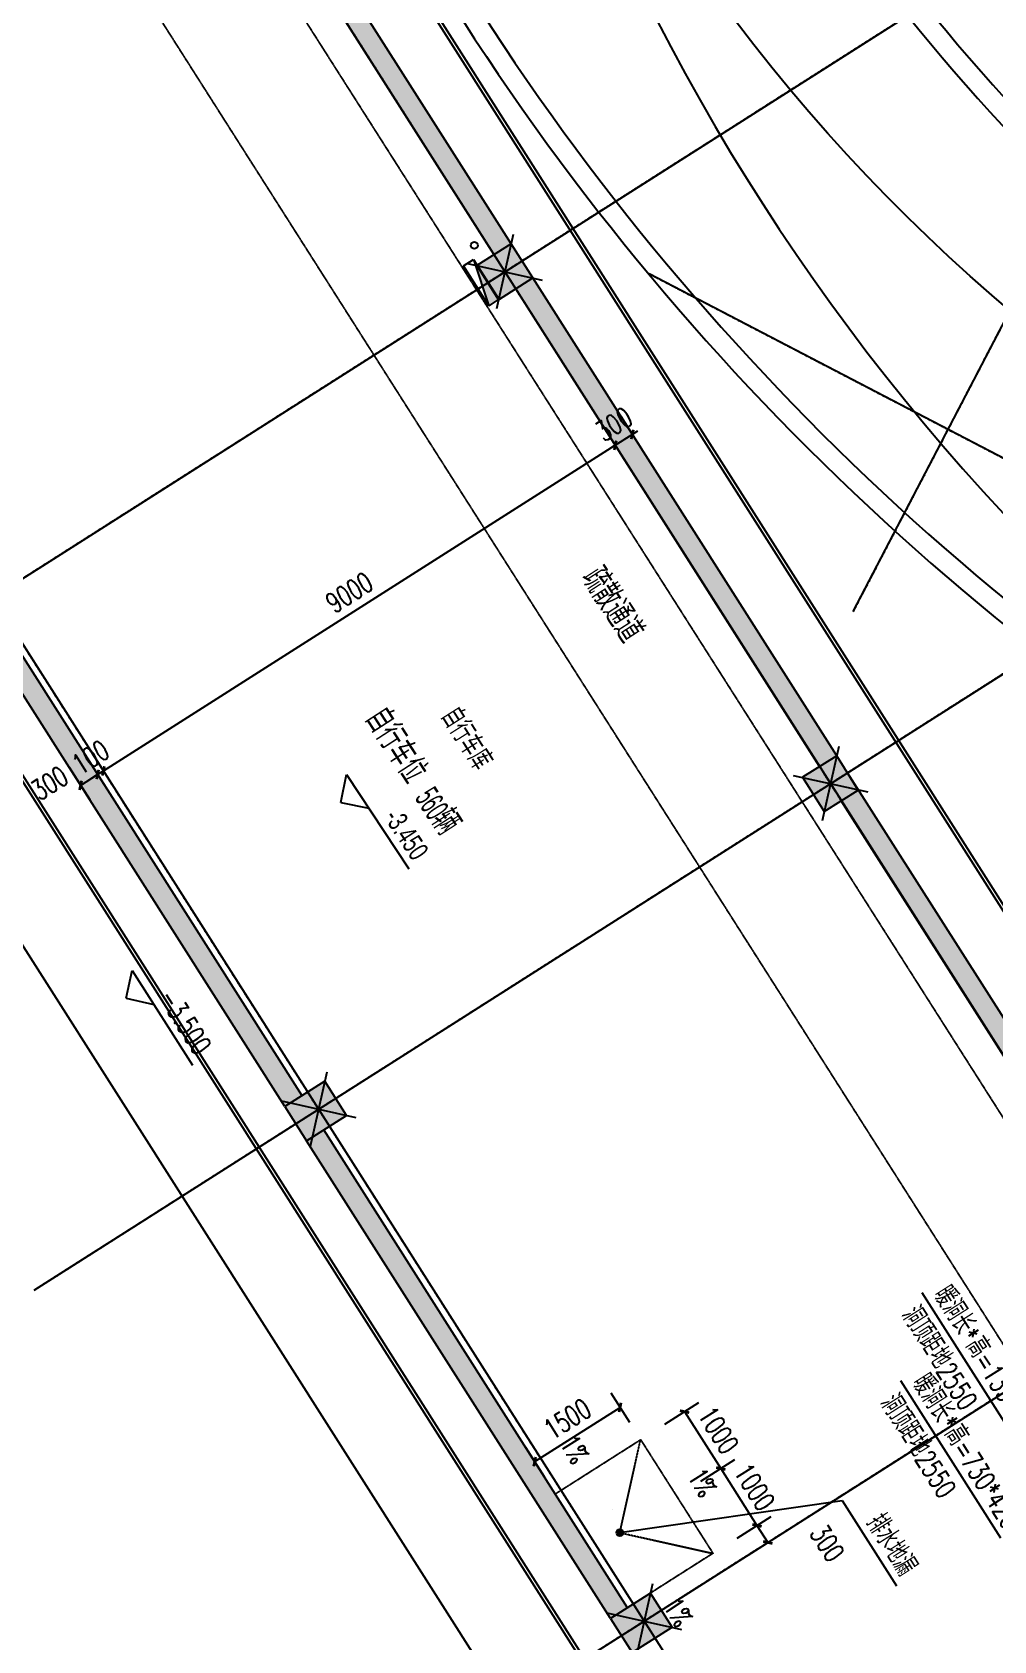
# Model space of a CAD drawing. Extents: x -46296 to 410892, y -135666 to 238728.
# Drawn here: x 101197 to 115463, y 142833 to 166698 of the extents above; entities that cross this region are included whole.
import ezdxf
from ezdxf.xclip import XClip

# ---------------------------------------------------------------- set-up
doc = ezdxf.new("R2010")
doc.units = 0
doc.header["$LTSCALE"] = 10
doc.header["$MEASUREMENT"] = 0
doc.header["$XCLIPFRAME"] = 0
doc.linetypes.add('DASH', pattern=[0.35, 0.25, -0.1])
doc.linetypes.add('DOTE', pattern=[2.42, 2, -0.2, 0.02, -0.2])
for name, color, linetype in [('01-标注_尺寸', 124, 'Continuous'), ('01-标注_标高', 200, 'Continuous'), ('01-标注_符号', 200, 'Continuous'), ('02-TEXT_房间', 7, 'Continuous'), ('02-TEXT_标注', 130, 'Continuous'), ('104-13 B0核心筒$0$01-标注_标高', 200, 'Continuous'), ('104-13 B0核心筒$0$02-TEXT_房间', 7, 'Continuous'), ('104-13 B0核心筒$0$02-TEXT_标注', 130, 'Continuous'), ('104-13 B0核心筒$0$05-填充_天正', 26, 'Continuous'), ('104-13 B0核心筒$0$A_STR-砼墙', 51, 'Continuous'), ('104-13 B0核心筒$0$A_STR-砼柱', 51, 'Continuous'), ('A-TECH_结构', 21, 'Continuous'), ('A_AXIS-轴线', 36, 'DOTE'), ('A_STR-砼墙', 51, 'Continuous'), ('EQUIP_消火栓', 7, 'Continuous'), ('PUB_HATCH', 8, 'Continuous'), ('VPIPE-消防', 1, 'TG_XH'), ('看线', 241, 'Continuous'), ('集水坑&', 6, 'Continuous')]:
    doc.layers.add(name, color=color, linetype=linetype)
doc.layers.add('04-不打印_面积', color=5, linetype='Continuous', plot=False)
doc.layers.add('104-13 B0核心筒$0$04-不打印_辅助线', color=165, linetype='Continuous', plot=False)
doc.styles.add('104-13 B0核心筒$0$_TCH_DIM', font='ros.shx', dxfattribs={"bigfont": 'jd.shx'})
doc.styles.add('104-13 B0核心筒$0$_TCH_SPACE', font='ros.shx', dxfattribs={"width": 0.75, "height": 5, "bigfont": 'jd.shx'})
doc.styles.add('_TCH_DIM', font='SIMPLEX', dxfattribs={"bigfont": 'GBCBIG'})
doc.styles.add('_TCH_DIM_T3', font='SIMPLEX', dxfattribs={"width": 0.705882, "bigfont": 'GBCBIG'})
doc.styles.add('_TCH_SPACE', font='ros.shx', dxfattribs={"width": 0.75, "height": 5, "bigfont": 'jd.shx'})
doc.styles.add('TG_LINETYPE', font='SIMPLEX', dxfattribs={"width": 0.8, "height": 3, "bigfont": 'HZTXT'})
doc.linetypes.add('TG_XH', pattern='A,5,-0.6,["XH",TG_LINETYPE,S=0.1,R=0,X=-0.52,Y=-0.15],0', length=5.6)
doc.dimstyles.new('_TCH_ARCH&&100', dxfattribs={"dimtxt": 297.5, "dimasz": 100, "dimexe": 250, "dimexo": 300, "dimgap": 126.25, "dimtad": 1, "dimdec": 0, "dimzin": 0, "dimdsep": 46, "dimtxsty": '_TCH_DIM_T3', "dimblk": 'ARCHTICK', "dimcen": 0.09, "dimclrt": 7, "dimazin": 2, "dimtfac": 1, "dimtdec": 0, "dimtix": 1, "dimtmove": 2, "dimatfit": 3, "dimfxl": 0, "dimtolj": 1, "dimtzin": 0, "dimarcsym": 0})

# ---------------------------------------------------------------- blocks, each defined once
blk = doc.blocks.new('104 轴线')
for p, q in [((-267879, 136479), (-243063, 184152)), ((-287377, 164050), (-242241, 93088)), ((-294971, 159219), (-249835, 88258)), ((-284860, 134007), (-259125, 150376)), ((-280030, 126413), (-254295, 142782)), ((-135018, 70749), (-270908, 141489)), ((-275200, 118819), (-249465, 135189))]:
    blk.add_line(p, q)
blk = doc.blocks.new('_FZH')
blk.add_lwpolyline([(-0.5, -0.5), (0.5, -0.5), (0.5, 0.5), (-0.5, 0.5)], close=True)
at = {"layer": 'PUB_HATCH'}
blk.add_solid([(-0.5, -0.5), (0.5, -0.5), (-0.5, 0.5), (0.5, 0.5)], dxfattribs=at)
blk = doc.blocks.new('104-13 B0核心筒')
at = {"layer": '104-13 B0核心筒$0$05-填充_天正'}
for points in [[(13000, 9300), (13000, 9000), (21400, 9000), (21400, 9300)], [(22000, 9300), (22000, 9000), (30400, 9000), (30402, 9300)], [(30702, 9300), (31002, 9298), (31000, 9000), (38350, 9000), (38050, 9300)], [(22000, -100), (22000, -400), (30400, -400), (30400, -100)], [(31000, -100), (31000, -400), (39400, -400), (39400, -100)]]:
    blk.add_hatch(color=256, dxfattribs=at).paths.add_polyline_path(points)
at = {"layer": '104-13 B0核心筒$0$01-标注_标高'}
for p, q in [((26732, 3015), (28412, 3045)), ((27037, 2720), (26732, 3015)), ((27037, 2720), (27332, 3025))]:
    blk.add_line(p, q, dxfattribs=at)
at = {"layer": '104-13 B0核心筒$0$04-不打印_辅助线'}
for p, q in [((21300, 8600), (22100, 9400)), ((21300, 9400), (22100, 8600)), ((30300, 8600), (31100, 9400)), ((30300, 9400), (31100, 8600)), ((30300, -400), (31100, 400)), ((30300, 400), (31100, -400)), ((39300, -400), (40100, 400)), ((39300, 400), (40100, -400))]:
    blk.add_line(p, q, dxfattribs=at)
at = {"layer": '104-13 B0核心筒$0$A_STR-砼墙'}
for p, q in [((21400, 9300), (13000, 9300)), ((30402, 9300), (22000, 9300)), ((38050, 9300), (30702, 9300)), ((21400, 9000), (13000, 9000)), ((30400, 9000), (22000, 9000)), ((38350, 9000), (31000, 9000)), ((30400, -100), (22000, -100)), ((39400, -100), (31000, -100)), ((30400, -400), (22000, -400)), ((39400, -400), (31000, -400))]:
    blk.add_line(p, q, dxfattribs=at)
at = {"layer": '104-13 B0核心筒$0$04-不打印_辅助线'}
ref = blk.add_blockref('104 轴线', (287656, 163437), dxfattribs=dict(at, rotation=57.54087654753761))
XClip(ref).set_block_clipping_path([(-308258.2439484803, 159880.9876684749), (-256882.7738956955, 79110.5487782021), (-223300.1845035219, 100471.3503204154), (-274675.6545563068, 181241.7892106881)])
at = {"layer": '104-13 B0核心筒$0$A_STR-砼柱'}
for p, xscale, yscale, zscale in [((21700, 9000), 599.9999999999854, 599.9999999999854, 599.9999999999854), ((30700, -50), 600, 700.0000000012806, 700.0000000012806), ((39700, -50), 599.9999999999854, 700.0000000044238, 700.0000000044238)]:
    blk.add_blockref('_FZH', p, dxfattribs=dict(at, xscale=xscale, yscale=yscale, zscale=zscale))
at = {"layer": '104-13 B0核心筒$0$A_STR-砼柱', "xscale": 600.0000000000362, "yscale": 600.0000000000362, "zscale": 600.0000000000362, "rotation": 359.5408765475362}
blk.add_blockref('_FZH', (30700, 9000), dxfattribs=at)
at = {"layer": '104-13 B0核心筒$0$02-TEXT_房间', "style": '104-13 B0核心筒$0$_TCH_SPACE', "width": 0.75}
blk.add_text('自行车库', height=347.3, dxfattribs=at).set_placement((26742, 4638))
at = {"layer": '104-13 B0核心筒$0$02-TEXT_标注', "style": '104-13 B0核心筒$0$_TCH_DIM', "width": 0.705882}
blk.add_text('-3.450', height=297.5, rotation=1.0334, dxfattribs=at).set_placement((27562, 3135))
blk = doc.blocks.new('$TwtSys$00000434')
for p, q in [((-0.5, 0.5), (-0.5, -0.5)), ((-0.5, -0.5), (0.5, 0.5)), ((0.5, 0.5), (-0.5, 0.5)), ((0.5, -0.5), (0.5, 0.5)), ((-0.5, -0.5), (0.5, -0.5))]:
    blk.add_line(p, q)
blk.add_solid([(0.5, -0.5), (0.5, 0.5), (-0.5, -0.5)])
blk = doc.blocks.new('A$C6D2E7AD0')
at = {"layer": 'VPIPE-消防', "linetype": 'Continuous'}
blk.add_circle((27493, -11046), 50, dxfattribs=at)
at = {"layer": 'EQUIP_消火栓', "xscale": -700, "yscale": 180, "zscale": 700, "rotation": 122.479561726271}
blk.add_blockref('$TwtSys$00000434', (27595, -11598), dxfattribs=at)
blk = doc.blocks.new('_ArchTick')
at = {"color": 0, "linetype": 'ByBlock', "const_width": 0.4}
blk.add_lwpolyline([(-0.5, -0.5), (0.5, 0.5)], dxfattribs=at)
blk = doc.blocks.new('*D2017')
at = {"layer": '01-标注_尺寸', "color": 0, "lineweight": -2, "transparency": 16777216}
for p, q in [((108652, 145491), (109918, 146296)), ((110061, 146071), (109784, 146507)), ((108796, 145266), (108518, 145702))]:
    blk.add_line(p, q, dxfattribs=at)
at = {"layer": 'Defpoints', "color": 0, "transparency": 16777216}
for p in [(109918, 146296), (110222, 145818), (108957, 145013)]:
    blk.add_point(p, dxfattribs=at)
at = {"layer": '01-标注_尺寸', "color": 0, "lineweight": -2, "transparency": 16777216, "xscale": 100, "yscale": 100, "zscale": 100}
for p, rotation in [((109918, 146296), 32.4591234524387), ((108652, 145491), 212.4591234524387)]:
    blk.add_blockref('_ArchTick', p, dxfattribs=dict(at, rotation=rotation))
at = {"layer": '01-标注_尺寸', "color": 7, "transparency": 16777216, "insert": (109137, 146126), "char_height": 297.5, "attachment_point": 5, "rotation": 32.4591, "style": '_TCH_DIM_T3'}
blk.add_mtext('\\A1;1500', dxfattribs=at)
blk = doc.blocks.new('*D2018')
at = {"layer": '01-标注_尺寸', "color": 0, "lineweight": -2, "transparency": 16777216}
for p, q in [((111655, 144358), (112160, 144679)), ((111816, 144105), (112321, 144426)), ((111949, 144545), (112110, 144292))]:
    blk.add_line(p, q, dxfattribs=at)
at = {"layer": 'Defpoints', "color": 0, "transparency": 16777216}
for p in [(111402, 144197), (112110, 144292), (111563, 143944)]:
    blk.add_point(p, dxfattribs=at)
at = {"layer": '01-标注_尺寸', "color": 0, "lineweight": -2, "transparency": 16777216, "xscale": 100, "yscale": 100, "zscale": 100}
for p, rotation in [((111949, 144545), 122.4591234524378), ((112110, 144292), 302.4591234524378)]:
    blk.add_blockref('_ArchTick', p, dxfattribs=dict(at, rotation=rotation))
at = {"layer": '01-标注_尺寸', "color": 7, "transparency": 16777216, "insert": (112992, 144282), "char_height": 297.5, "attachment_point": 5, "rotation": 302.4591, "style": '_TCH_DIM_T3'}
blk.add_mtext('\\A1;300', dxfattribs=at)
blk = doc.blocks.new('*D2019')
at = {"layer": '01-标注_尺寸', "color": 0, "lineweight": -2, "transparency": 16777216}
for p, q in [((111118, 145203), (111623, 145524)), ((111412, 145389), (111949, 144545)), ((111655, 144358), (112160, 144679))]:
    blk.add_line(p, q, dxfattribs=at)
at = {"layer": 'Defpoints', "color": 0, "transparency": 16777216}
for p in [(110865, 145042), (111949, 144545), (111402, 144197)]:
    blk.add_point(p, dxfattribs=at)
at = {"layer": '01-标注_尺寸', "color": 0, "lineweight": -2, "transparency": 16777216, "xscale": 100, "yscale": 100, "zscale": 100}
for p, rotation in [((111412, 145389), 122.4591234524379), ((111949, 144545), 302.4591234524378)]:
    blk.add_blockref('_ArchTick', p, dxfattribs=dict(at, rotation=rotation))
at = {"layer": '01-标注_尺寸', "color": 7, "transparency": 16777216, "insert": (111912, 145115), "char_height": 297.5, "attachment_point": 5, "rotation": 302.4591, "style": '_TCH_DIM_T3'}
blk.add_mtext('\\A1;1000', dxfattribs=at)
blk = doc.blocks.new('*D2020')
at = {"layer": '01-标注_尺寸', "color": 0, "lineweight": -2, "transparency": 16777216}
for p, q in [((110581, 146046), (111086, 146367)), ((110875, 146233), (111412, 145389)), ((111118, 145203), (111623, 145524))]:
    blk.add_line(p, q, dxfattribs=at)
at = {"layer": 'Defpoints', "color": 0, "transparency": 16777216}
for p in [(110328, 145885), (111412, 145389), (110865, 145042)]:
    blk.add_point(p, dxfattribs=at)
at = {"layer": '01-标注_尺寸', "color": 0, "lineweight": -2, "transparency": 16777216, "xscale": 100, "yscale": 100, "zscale": 100}
for p, rotation in [((110875, 146233), 122.4591234524379), ((111412, 145389), 302.4591234524378)]:
    blk.add_blockref('_ArchTick', p, dxfattribs=dict(at, rotation=rotation))
at = {"layer": '01-标注_尺寸', "color": 7, "transparency": 16777216, "insert": (111376, 145959), "char_height": 297.5, "attachment_point": 5, "rotation": 302.4591, "style": '_TCH_DIM_T3'}
blk.add_mtext('\\A1;1000', dxfattribs=at)
blk = doc.blocks.new('*D2090')
at = {"layer": '01-标注_尺寸', "color": 0, "lineweight": -2, "transparency": 16777216}
for p, q in [((101997, 155954), (102303, 155474)), ((101744, 155793), (102050, 155313)), ((101915, 155524), (102168, 155685))]:
    blk.add_line(p, q, dxfattribs=at)
at = {"layer": 'Defpoints', "color": 0, "transparency": 16777216}
for p in [(101836, 156207), (101583, 156046), (102168, 155685)]:
    blk.add_point(p, dxfattribs=at)
at = {"layer": '01-标注_尺寸', "color": 0, "lineweight": -2, "transparency": 16777216, "xscale": 100, "yscale": 100, "zscale": 100}
for p, rotation in [((101915, 155524), 212.4591234524583), ((102168, 155685), 32.4591234524583)]:
    blk.add_blockref('_ArchTick', p, dxfattribs=dict(at, rotation=rotation))
at = {"layer": '01-标注_尺寸', "color": 7, "transparency": 16777216, "insert": (101456, 155557), "char_height": 297.5, "attachment_point": 5, "rotation": 32.4591, "style": '_TCH_DIM_T3'}
blk.add_mtext('\\A1;300', dxfattribs=at)
blk = doc.blocks.new('*D2091')
at = {"layer": '01-标注_尺寸', "color": 0, "lineweight": -2, "transparency": 16777216}
for p, q in [((101997, 155954), (102303, 155474)), ((102081, 156008), (102387, 155527)), ((102168, 155685), (102084, 155631)), ((102168, 155685), (102253, 155738)), ((102253, 155738), (102337, 155792))]:
    blk.add_line(p, q, dxfattribs=at)
at = {"layer": 'Defpoints', "color": 0, "transparency": 16777216}
for p in [(101836, 156207), (101920, 156261), (102253, 155738)]:
    blk.add_point(p, dxfattribs=at)
at = {"layer": '01-标注_尺寸', "color": 0, "lineweight": -2, "transparency": 16777216, "xscale": 100, "yscale": 100, "zscale": 100}
for p, rotation in [((102168, 155685), 32.45912345245396), ((102253, 155738), 212.459123452454)]:
    blk.add_blockref('_ArchTick', p, dxfattribs=dict(at, rotation=rotation))
at = {"layer": '01-标注_尺寸', "color": 7, "transparency": 16777216, "insert": (102063, 155944), "char_height": 297.5, "attachment_point": 5, "rotation": 32.4591, "style": '_TCH_DIM_T3'}
blk.add_mtext('\\A1;100', dxfattribs=at)
blk = doc.blocks.new('*D2092')
at = {"layer": '01-标注_尺寸', "color": 0, "lineweight": -2, "transparency": 16777216}
for p, q in [((109675, 160838), (109981, 160358)), ((102253, 155738), (109847, 160569)), ((102081, 156008), (102387, 155527))]:
    blk.add_line(p, q, dxfattribs=at)
at = {"layer": 'Defpoints', "color": 0, "transparency": 16777216}
for p in [(109514, 161091), (109847, 160569), (101920, 156261)]:
    blk.add_point(p, dxfattribs=at)
at = {"layer": '01-标注_尺寸', "color": 0, "lineweight": -2, "transparency": 16777216, "xscale": 100, "yscale": 100, "zscale": 100}
for p, rotation in [((109847, 160569), 32.45912345245839), ((102253, 155738), 212.4591234524584)]:
    blk.add_blockref('_ArchTick', p, dxfattribs=dict(at, rotation=rotation))
at = {"layer": '01-标注_尺寸', "color": 7, "transparency": 16777216, "insert": (105902, 158385), "char_height": 297.5, "attachment_point": 5, "rotation": 32.4591, "style": '_TCH_DIM_T3'}
blk.add_mtext('\\A1;9000', dxfattribs=at)
blk = doc.blocks.new('*D2093')
at = {"layer": '01-标注_尺寸', "color": 0, "lineweight": -2, "transparency": 16777216}
for p, q in [((109928, 160999), (110234, 160519)), ((109675, 160838), (109981, 160358)), ((109847, 160569), (110100, 160730)), ((110100, 160730), (110184, 160783)), ((109847, 160569), (109762, 160515))]:
    blk.add_line(p, q, dxfattribs=at)
at = {"layer": 'Defpoints', "color": 0, "transparency": 16777216}
for p in [(109514, 161091), (109767, 161252), (110100, 160730)]:
    blk.add_point(p, dxfattribs=at)
at = {"layer": '01-标注_尺寸', "color": 0, "lineweight": -2, "transparency": 16777216, "xscale": 100, "yscale": 100, "zscale": 100}
for p, rotation in [((109847, 160569), 32.45912345245883), ((110100, 160730), 212.4591234524588)]:
    blk.add_blockref('_ArchTick', p, dxfattribs=dict(at, rotation=rotation))
at = {"layer": '01-标注_尺寸', "color": 7, "transparency": 16777216, "insert": (109826, 160881), "char_height": 297.5, "attachment_point": 5, "rotation": 32.4591, "style": '_TCH_DIM_T3'}
blk.add_mtext('\\A1;300', dxfattribs=at)

msp = doc.modelspace()

# ---------------------------------------------------------------- linework, layer by layer
at = {"layer": '01-标注_标高'}
for p, q in [((102589.8, 152365.7), (102681.9, 152779.9)), ((102681.9, 152779.9), (103577.4, 151372)), ((102589.8, 152365.7), (103003.9, 152273.6))]:
    msp.add_line(p, q, dxfattribs=at)
at = {"layer": '01-标注_符号'}
for p, q in [((116112.6, 145302.7), (114398.3, 147997.8)), ((115568.2, 144354.8), (114081.3, 146692.4)), ((109915.4, 144437.7), (113213.6, 144913.1)), ((113213.6, 144913.1), (114017, 143650))]:
    msp.add_line(p, q, dxfattribs=at)
at = {"layer": '01-标注_符号', "linetype": 'DASH'}
for points in [[(96983.3, 176506.6), (98502.1, 177472.7), (122277.8, 140093.5)], [(123404.1, 134410), (124209.1, 133144.3), (122690.3, 132178.3), (118987.1, 138000.3), (118021.1, 139519.1), (119793, 140646.2), (96983.3, 176506.6)]]:
    msp.add_lwpolyline(points, dxfattribs=at)
at = {"layer": '01-标注_符号'}
for points in [[(108682.2, 164156.3, 0, 0, 0), (107376.4, 166083.8, 160, 0, 0), (107039.9, 166580.6, 0, 0, 0)], [(109374.2, 145464.8, 0, 0, 0), (109644.7, 145039.5, 80, 0, 0), (109805.7, 144786.3, 0, 0, 0)], [(110908.4, 145068.8, 0, 0, 0), (110483.1, 144798.3, 80, 0, 0), (110230, 144637.3, 0, 0, 0)], [(108324.8, 144701.2, 0, 0, 0), (107740, 144345.3, 160, 0, 0), (107227.5, 144033.3, 0, 0, 0)], [(110616.2, 143512.2, 0, 0, 0), (110345.6, 143937.5, 80, 0, 0), (110184.6, 144190.6, 0, 0, 0)]]:
    msp.add_lwpolyline(points, format="xyseb", dxfattribs=at)
at = {"layer": '01-标注_符号', "const_width": 40}
msp.add_lwpolyline([(109902.4, 144452.9, 1), (109928.5, 144422.6, 1)], format="xyb", close=True, dxfattribs=at)
at = {"layer": '04-不打印_面积', "color": 1}
for points in [[(119490.9, 126587.8), (136417, 137354), (137289.7, 143947.4), (121429.1, 152234.7), (117969.6, 150034.2), (104391.1, 171381.7), (104565.6, 180982.7), (101671.4, 185532.8), (87158.5, 176301.6), (99502.5, 156894.8), (100008.8, 157216.8)], [(119506.3, 126656.8), (136370.5, 137383.6), (137235.5, 143919.3), (121431.5, 152177), (117954.2, 149965.2), (104340.9, 171367.6), (104515.3, 180968.6), (101656, 185463.8), (87227.5, 176286.3), (99517.9, 156963.8), (100024.1, 157285.8)]]:
    msp.add_lwpolyline(points, close=True, dxfattribs=at)
at = {"layer": 'A-TECH_结构'}
msp.add_lwpolyline([(127711.7, 156834.9, -0.2673768), (107765.4, 174094.9, 0.2243602), (125384.7, 152352.9, -0.5415334)], format="xyb", dxfattribs=at)
for radius in [32248.9, 32548.9, 37948.9, 37648.9]:
    msp.add_arc((139509.1, 187388.6), radius, 212.26345, 242.57124, dxfattribs=at)
at = {"layer": 'A_STR-砼墙'}
msp.add_lwpolyline([(166589.5, 176618.7), (129202, 196081.4), (124261.4, 186590.5), (123239.9, 187122.2, 0.4682653), (105289.1, 179286.2), (101632.9, 185034.3), (104164.3, 186644.4), (101480.8, 190863.3), (89840.9, 183459.5), (87649.8, 174224.9), (122929.1, 118760.2), (136345.1, 127293.7), (140665.5, 120501.3), (146993.8, 124526.5)], format="xyb", dxfattribs=at)
at = {"layer": '集水坑&', "linetype": 'DASH'}
for q in [(110222.3, 145817.6), (111295.8, 144130)]:
    msp.add_line((109915.4, 144437.7), q, dxfattribs=at)
msp.add_lwpolyline([(108956.7, 145012.6), (110222.3, 145817.6), (111295.8, 144130), (110030.1, 143325)], dxfattribs=at)
at = {"layer": '集水坑&', "linetype": 'Continuous'}
msp.add_circle((109915.4, 144437.7), 50, dxfattribs=at)

# ---------------------------------------------------------------- block references
at = {"rotation": 302.4591234524621}
msp.add_blockref('104-13 B0核心筒', (88968.6, 176623.3), dxfattribs=at)
at = {"layer": 'A_AXIS-轴线'}
msp.add_blockref('104 轴线', (381256.4, 21622.8), dxfattribs=at)
at = {"layer": '看线'}
msp.add_blockref('A$C6D2E7AD0', (80263, 174581.3), dxfattribs=at)

# ---------------------------------------------------------------- texts
at = {"layer": '02-TEXT_房间', "style": '_TCH_SPACE'}
for s, height, width, p in [('疏散通道', 416.74, 0.75, (109314.9, 158595.9)), ('自行车位', 416.74, 0.75, (106105.2, 156512.3)), ('560', 357, 0.529412, (106863.8, 155339.5)), ('辆', 416.7, 0.75, (107083.8, 154999.5))]:
    msp.add_text(s, height=height, rotation=302.89784, dxfattribs=dict(at, width=width)).set_placement(p)
at = {"layer": '02-TEXT_标注', "style": '_TCH_DIM', "width": 0.705882}
for s, p in [('-3.500', (103059.5, 152381.8)), ('*', (114938.9, 147343.5)), ('=1350*550', (115156.7, 147001.1)), ('2550', (114598.3, 146835.6)), ('*', (114621.9, 146038.1)), ('1%', (109009.8, 145760.4)), ('2550', (114281.3, 145530.2)), ('=730*420', (114839.7, 145695.7)), ('1%', (110905.8, 145268.6)), ('1%', (110547, 143343.7))]:
    msp.add_text(s, height=297.5, rotation=302.45912, dxfattribs=at).set_placement(p)
at = {"layer": '02-TEXT_标注', "style": '_TCH_DIM'}
for s, height, p in [('暖洞长', 337.59, (114543.3, 147965.6)), ('洞顶距地', 337.59, (114070.8, 147665)), ('高', 337.6, (115024.8, 147208.5)), ('暖洞长', 337.59, (114226.3, 146660.1)), ('洞顶距地', 337.59, (113753.7, 146359.6)), ('高', 337.6, (114707.8, 145903.1)), ('排水地漏', 337.59, (113547.7, 144583.5))]:
    msp.add_text(s, height=height, rotation=302.45912, dxfattribs=at).set_placement(p)

# ---------------------------------------------------------------- dimensions: what is measured, and where the dimension line sits
at = {"layer": '01-标注_尺寸'}
for p1, p2, picture, middle in [((101920.4, 156261.1), (109514.3, 161091.4), '*D2092', (105902.3, 158385.5)), ((109514.3, 161091.4), (109767.4, 161252.3), '*D2093', (109825.8, 160881.1)), ((101836, 156207.4), (101920.4, 156261.1), '*D2091', (102063.1, 155943.5))]:
    dim = msp.add_aligned_dim(p1=p1, p2=p2, distance=-619.6, dimstyle='_TCH_ARCH&&100', dxfattribs=at)
    dim.commit()
    dim.dimension.update_dxf_attribs({"geometry": picture, "text_midpoint": middle})
for base, p1, p2, angle, picture, middle in [((102168.5, 155684.6), (101582.8, 156046.4), (101836, 156207.4), 32.45912, '*D2090', (101455.6, 155557.1)), ((112109.7, 144292.2), (111401.6, 144197.4), (111562.7, 143944.2), 302.45912, '*D2018', (112992.1, 144282.2))]:
    dim = msp.add_linear_dim(base=base, p1=p1, p2=p2, angle=angle, dimstyle='_TCH_ARCH&&100', dxfattribs=at)
    dim.commit()
    dim.dimension.update_dxf_attribs({"geometry": picture, "text_midpoint": middle, "dimtype": 129})
for base, p1, p2, angle, picture, middle, turn in [((109917.9, 146296.3), (108956.7, 145012.6), (110222.3, 145817.6), 32.45912, '*D2017', (109137.4, 146125.8), 32.45912), ((111411.7, 145389.5), (110328.2, 145885), (110864.7, 145041.5), 302.45912, '*D2020', (111375.5, 145958.8), 302.45912), ((111948.7, 144545.3), (110864.7, 145041.5), (111401.6, 144197.4), 302.45912, '*D2019', (111912.3, 145115), 302.45912)]:
    dim = msp.add_linear_dim(base=base, p1=p1, p2=p2, angle=angle, dimstyle='_TCH_ARCH&&100', override={"dimgap": 0}, dxfattribs=at)
    dim.commit()
    dim.dimension.update_dxf_attribs({"geometry": picture, "text_midpoint": middle, "dimtype": 129, "text_rotation": turn})

doc.saveas('drawing.dxf')
